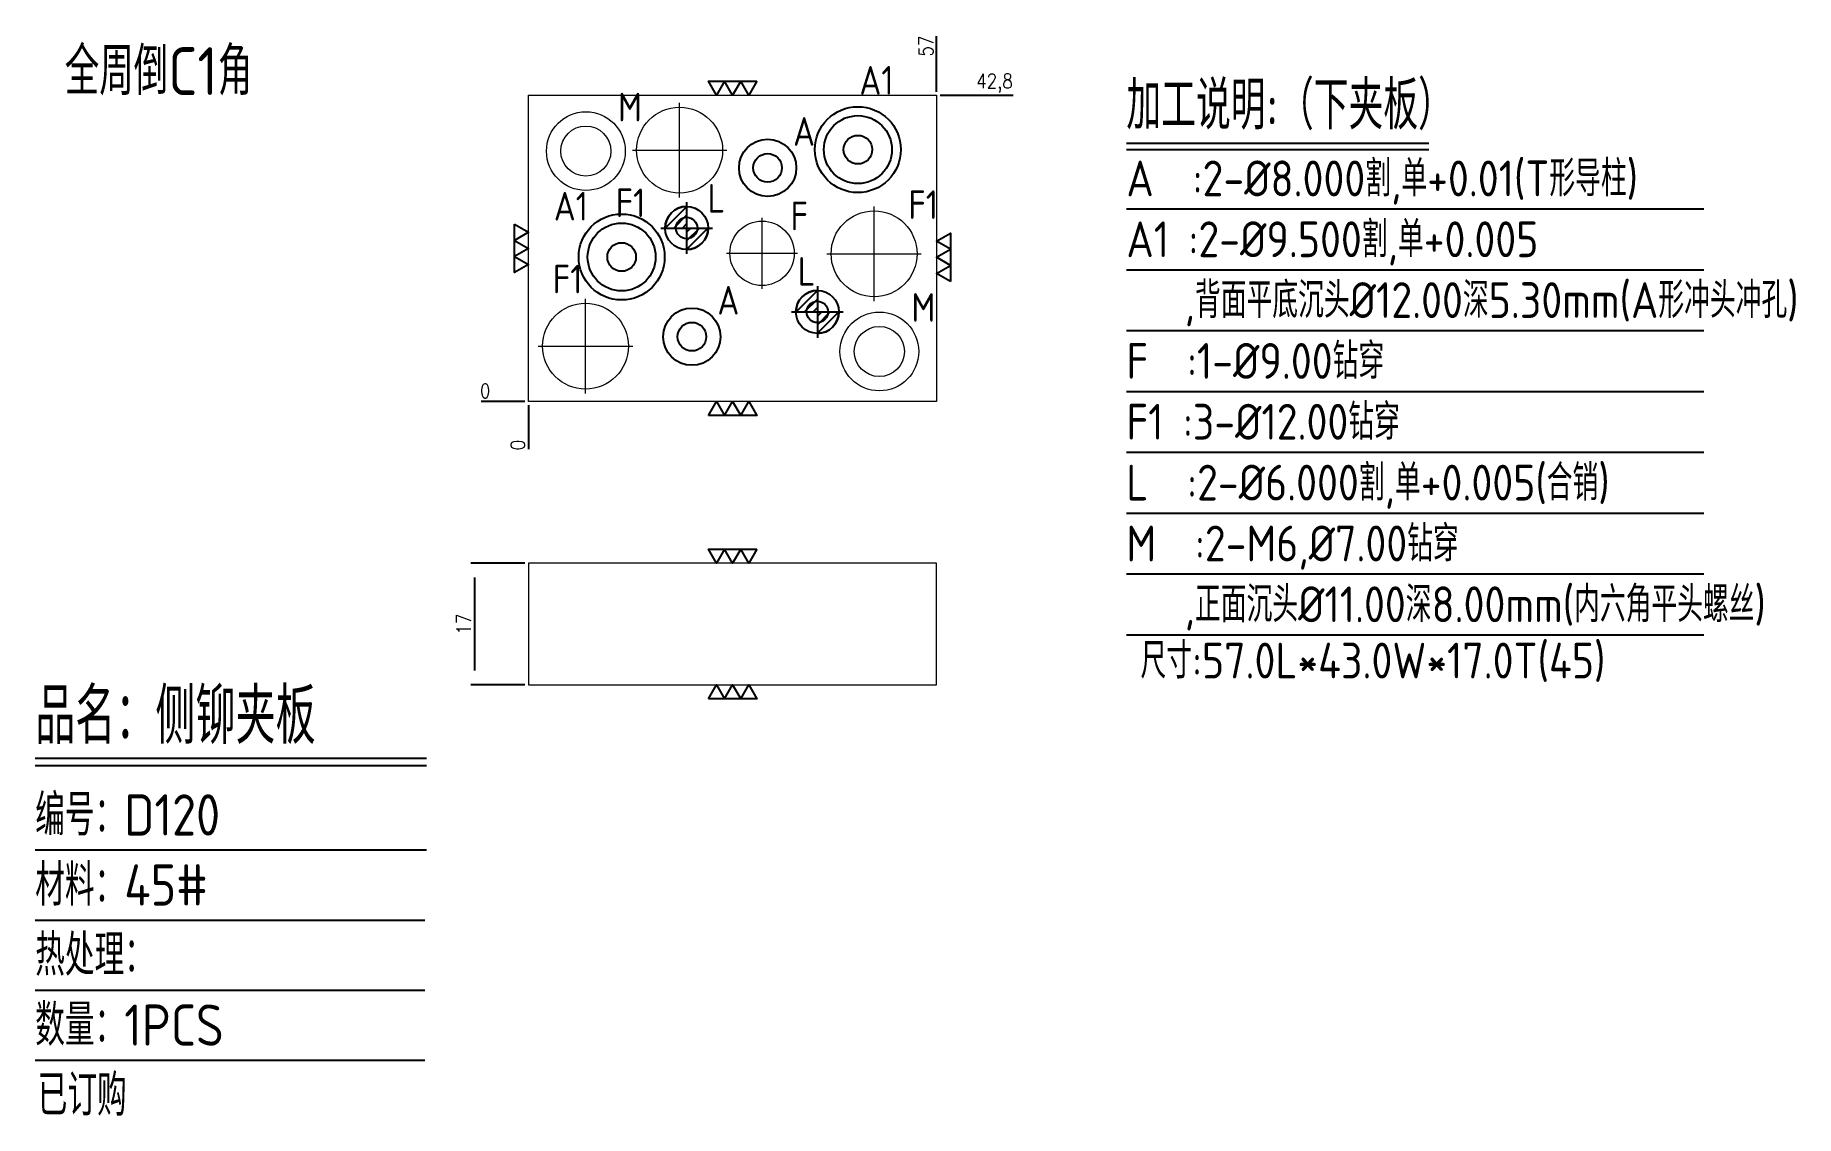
# Model space of a CAD drawing. Header units: millimetres. Extents: x 113754 to 114000, y -5221 to -5070.
import ezdxf
from ezdxf.enums import TextEntityAlignment as Align

# ---------------------------------------------------------------- set-up
doc = ezdxf.new("R2010")
doc.units = ezdxf.units.MM
doc.linetypes.add('CENTER', pattern=[0])
doc.linetypes.add('HIDDEN', pattern=[0])
for name, color, linetype in [('DIE', 7, 'Continuous'), ('DIM', 4, 'Continuous'), ('PH2', 7, 'Continuous'), ('PH2_O', 40, 'Continuous'), ('PH2_W', 1, 'Continuous'), ('TEXT', 4, 'Continuous')]:
    doc.layers.add(name, color=color, linetype=linetype)
doc.styles.add('gbenor', font='gbenor.shx', dxfattribs={"bigfont": 'gbcbig.shx'})
doc.styles.get("Standard").update_dxf_attribs({"font": 'txt.shx', "width": 0.85, "bigfont": 'ctxt.shx'})
doc.dimstyles.new('T-2-WX', dxfattribs={"dimtxt": 2, "dimasz": 2, "dimexe": 0.5, "dimexo": 0.5, "dimgap": 0.5, "dimtad": 1, "dimtxsty": 'Standard', "dimblk": 'OPEN30', "dimcen": 0, "dimazin": 3, "dimtfac": 1, "dimtmove": 0, "dimatfit": 3, "dimldrblk": 'OPEN30', "dimlwd": -1, "dimlwe": -1})

# ---------------------------------------------------------------- blocks, each defined once
blk = doc.blocks.new('HENXIAO0')
at = {"color": 230}
for p, q in [((-0.5, -0.003), (0, 0.497)), ((0, 0.6), (0, -0.6)), ((-0.6, 0), (0.6, 0)), ((-0.3, 0), (0, 0.3)), ((-0.1, 0), (0, 0.1)), ((0.5, 0.003), (0, -0.497)), ((0.1, 0), (0, -0.1)), ((0.3, 0), (0, -0.3))]:
    blk.add_line(p, q, dxfattribs=at)
for start, end in [(90, 180), (270, 0)]:
    blk.add_arc((0, 0), 0.5, start, end, dxfattribs=at)
blk = doc.blocks.new('*D7580')
at = {"layer": 'Defpoints', "color": 0}
for p in [(113879.88, -5078.06), (113884.88, -5078.06), (113822.88, -5120.86)]:
    blk.add_point(p, dxfattribs=at)
at = {"layer": 'DIM', "color": 0, "linetype": 'Continuous'}
blk.add_line((113880.38, -5078.06), (113890.56, -5078.06), dxfattribs=at)
at = {"layer": 'DIM', "color": 0, "insert": (113887.97, -5076.37), "char_height": 2, "attachment_point": 5}
blk.add_mtext('42,8', dxfattribs=at)
blk = doc.blocks.new('_Open30')
blk = doc.blocks.new('*D7581')
at = {"layer": 'Defpoints', "color": 0}
for p in [(113817.88, -5120.86), (113822.88, -5120.86), (113822.88, -5120.86)]:
    blk.add_point(p, dxfattribs=at)
at = {"layer": 'DIM', "color": 0, "linetype": 'Continuous'}
blk.add_line((113822.38, -5120.86), (113816.25, -5120.86), dxfattribs=at)
at = {"layer": 'DIM', "color": 0, "insert": (113816.82, -5119.36), "char_height": 2, "attachment_point": 5}
blk.add_mtext('0', dxfattribs=at)
blk = doc.blocks.new('*D7582')
at = {"layer": 'Defpoints', "color": 0}
for p in [(113822.88, -5120.86), (113822.88, -5120.86), (113822.88, -5125.86)]:
    blk.add_point(p, dxfattribs=at)
at = {"layer": 'DIM', "color": 0, "linetype": 'Continuous'}
blk.add_line((113822.88, -5121.36), (113822.88, -5127.49), dxfattribs=at)
at = {"layer": 'DIM', "color": 0, "insert": (113821.38, -5126.93), "char_height": 2, "attachment_point": 5, "rotation": 90}
blk.add_mtext('0', dxfattribs=at)
blk = doc.blocks.new('*D7583')
at = {"layer": 'Defpoints', "color": 0}
for p in [(113879.88, -5073.06), (113879.88, -5078.06), (113822.88, -5120.86)]:
    blk.add_point(p, dxfattribs=at)
at = {"layer": 'DIM', "color": 0, "linetype": 'Continuous'}
blk.add_line((113879.88, -5077.56), (113879.88, -5069.81), dxfattribs=at)
at = {"layer": 'DIM', "color": 0, "insert": (113878.38, -5071.18), "char_height": 2, "attachment_point": 5, "rotation": 90}
blk.add_mtext('57', dxfattribs=at)
blk = doc.blocks.new('*D7584')
at = {"layer": 'Defpoints', "color": 0}
for p in [(113822.88, -5143.45), (113815.33, -5160.45), (113822.88, -5160.45)]:
    blk.add_point(p, dxfattribs=at)
at = {"layer": 'DIM', "color": 0, "linetype": 'Continuous'}
for p, q in [((113822.38, -5143.45), (113814.83, -5143.45)), ((113815.33, -5145.45), (113815.33, -5158.45)), ((113822.38, -5160.45), (113814.83, -5160.45))]:
    blk.add_line(p, q, dxfattribs=at)
at = {"layer": 'DIM', "color": 0, "insert": (113813.83, -5151.95), "char_height": 2, "attachment_point": 5, "rotation": 90}
blk.add_mtext('17', dxfattribs=at)

msp = doc.modelspace()

# ---------------------------------------------------------------- linework, layer by layer
at = {"layer": 'DIE', "color": 4, "linetype": 'Continuous'}
for points in [[(113854.759, -5076.109), (113853.633, -5078.059), (113852.508, -5076.109), (113851.382, -5078.059), (113850.256, -5076.109), (113849.13, -5078.059), (113848.004, -5076.109), (113854.759, -5076.109)], [(113820.932, -5096.082), (113822.882, -5097.207), (113820.932, -5098.333), (113822.882, -5099.459), (113820.932, -5100.585), (113822.882, -5101.711), (113820.932, -5102.837), (113820.932, -5096.082)], [(113881.832, -5104.079), (113879.882, -5102.953), (113881.832, -5101.827), (113879.882, -5100.701), (113881.832, -5099.576), (113879.882, -5098.45), (113881.832, -5097.324), (113881.832, -5104.079)], [(113848.004, -5122.809), (113849.13, -5120.859), (113850.256, -5122.809), (113851.382, -5120.859), (113852.508, -5122.809), (113853.633, -5120.859), (113854.759, -5122.809), (113848.004, -5122.809)], [(113854.759, -5141.503), (113853.633, -5143.453), (113852.508, -5141.503), (113851.382, -5143.453), (113850.256, -5141.503), (113849.13, -5143.453), (113848.004, -5141.503), (113854.759, -5141.503)], [(113848.004, -5162.403), (113849.13, -5160.453), (113850.256, -5162.403), (113851.382, -5160.453), (113852.508, -5162.403), (113853.633, -5160.453), (113854.759, -5162.403), (113848.004, -5162.403)]]:
    msp.add_lwpolyline(points, close=True, dxfattribs=at)
at = {"layer": 'DIM', "color": 4, "linetype": 'Continuous', "lineweight": 25}
for p, q in [((113753.962, -5170.698), (113808.633, -5170.698)), ((113753.962, -5171.705), (113808.633, -5171.705)), ((113753.962, -5183.508), (113808.633, -5183.508)), ((113753.962, -5193.296), (113808.395, -5193.296)), ((113753.962, -5203.084), (113808.395, -5203.084)), ((113753.962, -5212.872), (113808.395, -5212.872))]:
    msp.add_line(p, q, dxfattribs=at)
at = {"layer": 'PH2', "color": 6, "linetype": 'Continuous', "lineweight": 15}
for points in [[(113822.882, -5078.059), (113879.882, -5078.059), (113879.882, -5120.859), (113822.882, -5120.859)], [(113822.882, -5160.453), (113879.882, -5160.453), (113879.882, -5143.453), (113822.882, -5143.453)]]:
    msp.add_lwpolyline(points, close=True, dxfattribs=at)
for centre, radius in [((113830.882, -5085.859), 5.5), ((113830.882, -5085.859), 3.5), ((113871.882, -5113.859), 5.5), ((113871.882, -5113.859), 3.5)]:
    msp.add_circle(centre, radius, dxfattribs=at)
at = {"layer": 'PH2_O', "color": 2, "linetype": 'CENTER', "lineweight": 15}
for p, q in [((113843.978, -5092.33), (113843.978, -5079.13)), ((113837.378, -5085.73), (113850.578, -5085.73)), ((113855.495, -5105.092), (113855.495, -5095.192)), ((113871.143, -5106.81), (113871.143, -5093.61)), ((113850.545, -5100.142), (113860.445, -5100.142)), ((113864.543, -5100.21), (113877.743, -5100.21)), ((113830.84, -5119.715), (113830.84, -5106.515)), ((113824.24, -5113.115), (113837.44, -5113.115))]:
    msp.add_line(p, q, dxfattribs=at)
at = {"layer": 'PH2_O', "color": 2, "linetype": 'Continuous', "lineweight": 15}
for centre, radius in [((113843.978, -5085.73), 6), ((113855.495, -5100.142), 4.5), ((113871.143, -5100.21), 6), ((113830.84, -5113.115), 6)]:
    msp.add_circle(centre, radius, dxfattribs=at)
at = {"layer": 'PH2_O', "color": 2, "linetype": 'HIDDEN'}
for centre in [(113868.882, -5085.659), (113835.882, -5100.659)]:
    msp.add_circle(centre, 6, dxfattribs=at)
at = {"layer": 'PH2_O', "color": 3}
for centre, radius in [((113868.882, -5085.659), 2), ((113856.275, -5088.204), 2), ((113844.962, -5096.611), 1.5), ((113835.882, -5100.659), 2), ((113863.226, -5108.332), 1.5), ((113845.694, -5111.792), 2)]:
    msp.add_circle(centre, radius, dxfattribs=at)
at = {"layer": 'PH2_W', "color": 1}
for centre, radius in [((113868.882, -5085.659), 4.75), ((113856.275, -5088.204), 4), ((113844.962, -5096.611), 3), ((113835.882, -5100.659), 4.75), ((113863.226, -5108.332), 3), ((113845.694, -5111.792), 4)]:
    msp.add_circle(centre, radius, dxfattribs=at)
at = {"layer": 'TEXT', "color": 3, "linetype": 'Continuous'}
for p, q in [((113906.387, -5084.757), (113948.628, -5084.757)), ((113906.387, -5085.632), (113948.628, -5085.632)), ((113906.387, -5093.932), (113987.072, -5093.932)), ((113906.387, -5102.432), (113987.072, -5102.432)), ((113906.387, -5110.932), (113987.072, -5110.932)), ((113906.387, -5119.432), (113987.072, -5119.432)), ((113906.387, -5127.932), (113987.072, -5127.932)), ((113906.387, -5136.432), (113987.072, -5136.432)), ((113906.387, -5144.932), (113987.072, -5144.932)), ((113906.387, -5153.432), (113987.072, -5153.432))]:
    msp.add_line(p, q, dxfattribs=at)

# ---------------------------------------------------------------- block references
at = {"layer": 'PH2_W', "color": 1, "xscale": 6, "yscale": 6, "zscale": 6}
for p in [(113844.962, -5096.611), (113863.226, -5108.332)]:
    msp.add_blockref('HENXIAO0', p, dxfattribs=at)

# ---------------------------------------------------------------- texts
at = {"layer": 'DIM', "color": 3, "linetype": 'Continuous', "lineweight": 25, "style": 'gbenor'}
for s, height, p in [('品名：侧铆夹板', 7.7728, (113753.962, -5168.683)), ('编号：D120', 5.7576, (113753.962, -5181.493)), ('材料：45#', 5.7576, (113753.962, -5191.281)), ('热处理： ', 5.7576, (113753.962, -5201.069)), ('数量：1PCS', 5.7576, (113753.962, -5210.857)), ('已订购', 5.7576, (113754.312, -5220.645))]:
    msp.add_text(s, height=height, dxfattribs=at).set_placement(p)
at = {"layer": 'TEXT', "color": 4, "lineweight": 18, "style": 'gbenor'}
msp.add_text('全周倒C1角', height=6.685, dxfattribs=at).set_placement((113758.093, -5078.032))
at = {"layer": 'TEXT', "color": 4, "linetype": 'Continuous', "style": 'gbenor'}
for s, p in [('A1', (113871.478, -5075.968)), ('M', (113837.034, -5079.707)), ('A', (113861.366, -5083.113)), ('L', (113849.11, -5092.462)), ('A1', (113828.787, -5093.564)), ('F1', (113837.119, -5093.089)), ('F', (113860.704, -5094.933)), ('F1', (113878.002, -5093.351)), ('L', (113861.708, -5102.665)), ('F1', (113828.33, -5103.745)), ('A', (113850.785, -5106.701)), ('M', (113878.034, -5107.707))]:
    msp.add_text(s, height=4, dxfattribs=at).set_placement(p, align=Align.MIDDLE_CENTER)
for s, height, p in [('加工说明:（下夹板）', 6.75, (113906.387, -5082.832)), ('   ,背面平底沉头%%C12.00深5.30mm(A形冲头冲孔)', 5, (113906.387, -5109.182)), ('F  :1-%%c9.00钻穿', 5, (113906.387, -5117.682)), ('F1 :3-%%c12.00钻穿', 5, (113906.387, -5126.182)), ('M  :2-M6,%%c7.00钻穿', 5, (113906.387, -5143.182)), ('   ,正面沉头%%C11.00深8.00mm(内六角平头螺丝)', 5, (113906.387, -5151.682)), ('尺寸:57.0L*43.0W*17.0T(45)', 5, (113908.363, -5159.544))]:
    msp.add_text(s, height=height, dxfattribs=at).set_placement(p)
at = {"layer": 'TEXT', "color": 1, "linetype": 'Continuous', "style": 'gbenor'}
for s, p in [('A  :2-%%C8.000割,单+0.01(T形导柱)', (113906.387, -5092.182)), ('A1 :2-%%c9.500割,单+0.005', (113906.387, -5100.682)), ('L  :2-%%c6.000割,单+0.005(合销)', (113906.387, -5134.682))]:
    msp.add_text(s, height=5, dxfattribs=at).set_placement(p)

# ---------------------------------------------------------------- dimensions: what is measured, and where the dimension line sits
at = {"layer": 'DIM', "linetype": 'Continuous'}
for feature_location, offset, dtype, origin, picture, middle in [((113879.882, -5078.059), (0, 5), 1, (113822.882, -5120.859), '*D7583', (113878.382, -5071.183)), ((113879.882, -5078.059), (5, 0), 0, (113822.882, -5120.859), '*D7580', (113887.972, -5076.369)), ((113822.88167628, -5120.859065893), (-5, 0), 0, (113822.88167628, -5120.859065893), '*D7581', (113816.815009613, -5119.359065893)), ((113822.88167628, -5120.859065893), (0, -5), 1, (113822.88167628, -5120.859065893), '*D7582', (113821.38167628, -5126.92573256))]:
    dim = msp.add_ordinate_dim(feature_location=feature_location, offset=offset, dtype=dtype, origin=origin, dimstyle='T-2-WX', dxfattribs=at)
    dim.commit()
    dim.dimension.update_dxf_attribs({"geometry": picture, "text_midpoint": middle})
at = {"layer": 'DIM', "color": 4, "linetype": 'Continuous'}
dim = msp.add_linear_dim(base=(113815.33, -5160.453), p1=(113822.882, -5143.453), p2=(113822.882, -5160.453), angle=90, dimstyle='T-2-WX', dxfattribs=at)
dim.commit()
dim.dimension.update_dxf_attribs({"geometry": '*D7584', "text_midpoint": (113813.83, -5151.953)})

doc.saveas('drawing.dxf')
